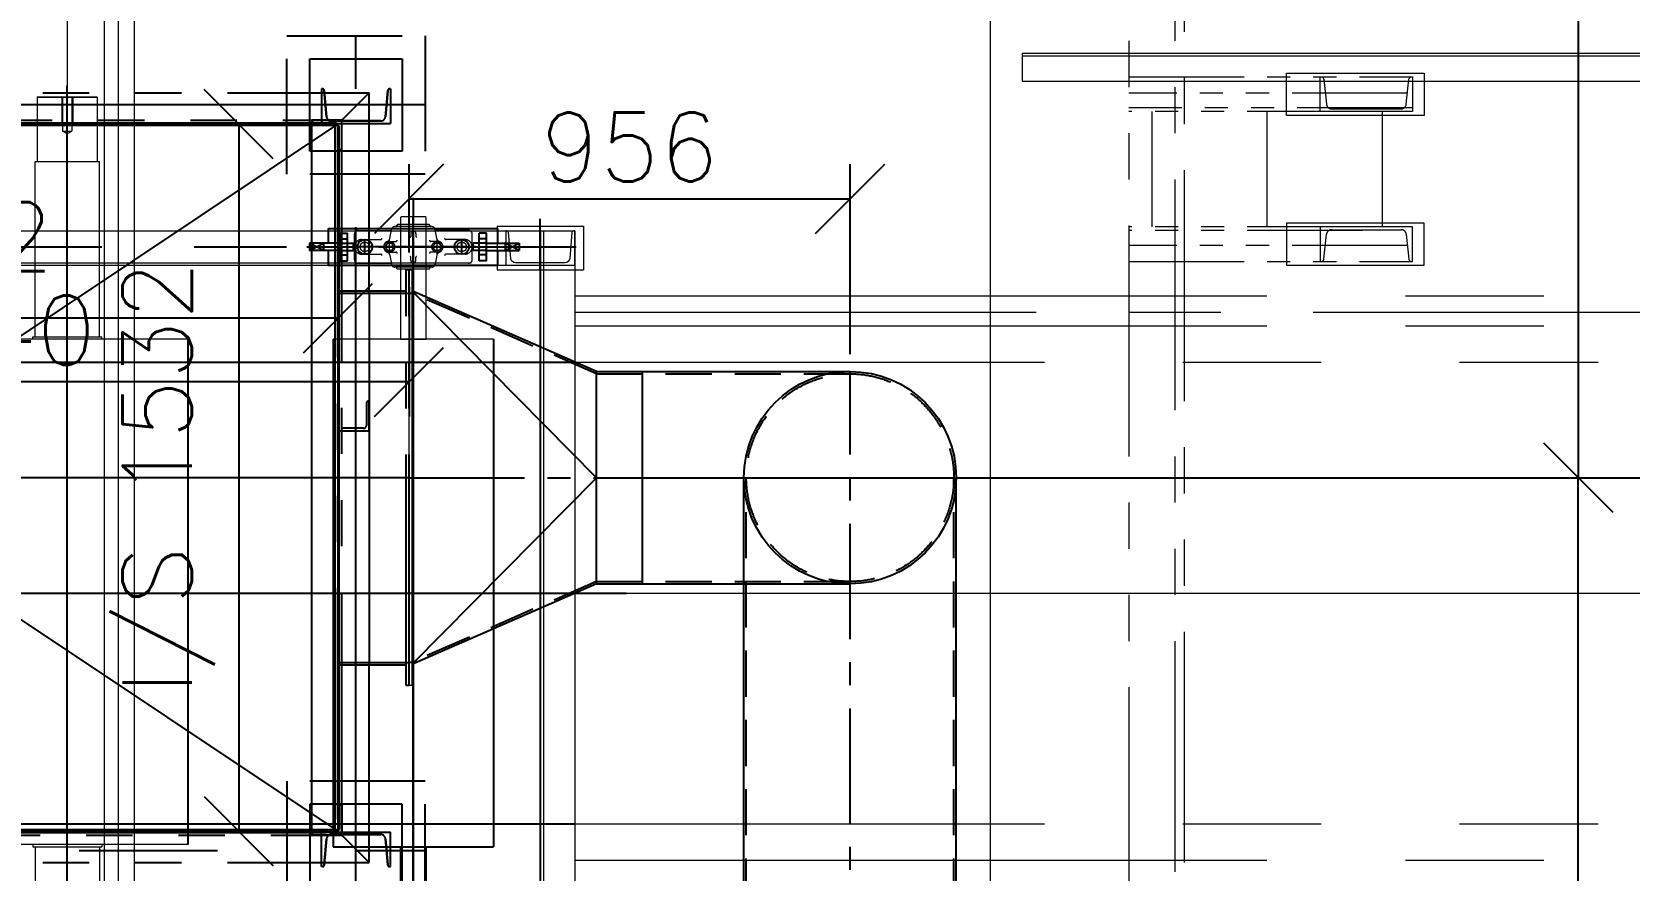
# Model space of a CAD drawing. Header units: inches. Extents: x 0 to 157513, y -28488 to 35640.
# Drawn here: x 10074 to 13535, y 7172 to 8988 of the extents above; entities that cross this region are included whole.
import ezdxf

# ---------------------------------------------------------------- set-up
doc = ezdxf.new("R2010")
doc.units = ezdxf.units.IN
doc.header["$LTSCALE"] = 400
doc.header["$MEASUREMENT"] = 0
for name, pattern in [('1', [2, 1.25, -0.25, 0.25, -0.25]), ('CENTER', [2, 1.25, -0.25, 0.25, -0.25]), ('CENTER2', [28.575, 19.05, -3.175, 3.175, -3.175]), ('DASHED2', [0.375, 0.25, -0.125]), ('HIDDEN', [9.525, 6.35, -3.175]), ('HIDDEN2', [4.7625, 3.175, -1.5875]), ('PHANTOM', [2.5, 1.25, -0.25, 0.25, -0.25, 0.25, -0.25])]:
    doc.linetypes.add(name, pattern=pattern)
for name, color, linetype, lineweight in [('2', 3, 'Continuous', 20), ('BF STR', 8, 'PHANTOM', 5), ('HIDDEN', 2, 'HIDDEN', 0), ('OBJECT R', 3, 'Continuous', 25), ('PHANTAM', 21, 'PHANTOM', 0), ('R- PHANTOM', 3, 'PHANTOM', 9), ('R-CENTER', 1, 'CENTER2', 5), ('R-OBJECT', 2, 'Continuous', 20)]:
    doc.layers.add(name, color=color, linetype=linetype, lineweight=lineweight)
for name, color, linetype in [('BF', 8, 'PHANTOM'), ('cen', 1, 'CENTER'), ('DWG', 7, 'Continuous'), ('hid', 3, 'HIDDEN2')]:
    doc.layers.add(name, color=color, linetype=linetype)
doc.styles.add('ROMANS', font='romans')
doc.dimstyles.new('SAM2 60 SC', dxfattribs={"dimscale": 60, "dimtxt": 2.5, "dimasz": 2.5, "dimexe": 1.25, "dimexo": 0.625, "dimtad": 1, "dimtoh": 1, "dimdec": 0, "dimdsep": 46, "dimtxsty": 'ROMANS', "dimblk": 'OBLIQUE', "dimcen": 2.5, "dimclrd": 1, "dimclre": 1, "dimclrt": 256, "dimadec": 0, "dimazin": 2, "dimtfac": 1, "dimtdec": 0, "dimtofl": 0, "dimtmove": 0, "dimatfit": 3, "dimfxl": 1, "dimtolj": 1, "dimtzin": 0, "dimarcsym": 1})

# ---------------------------------------------------------------- blocks, each defined once
blk = doc.blocks.new('_OBLIQUE')
at = {"color": 0, "linetype": 'ByBlock'}
blk.add_line((-0.5, -0.5), (0.5, 0.5), dxfattribs=at)
blk = doc.blocks.new('*D21')
at = {"color": 1, "lineweight": -2}
for p, q in [((12413.4, 10272), (13500.3, 10272)), ((13425.3, 10272), (13425.3, 8022)), ((11447.9, 8022), (13500.3, 8022))]:
    blk.add_line(p, q, dxfattribs=at)
at = {"layer": 'Defpoints', "color": 0}
for p in [(12375.9, 10272, 26.7), (11410.4, 8022, 26.7), (13425.3, 8022)]:
    blk.add_point(p, dxfattribs=at)
at = {"color": 1, "lineweight": -2, "xscale": 150, "yscale": 150, "zscale": 150}
for p, rotation in [((13425.3, 10272), 90), ((13425.3, 8022), 270)]:
    blk.add_blockref('_OBLIQUE', p, dxfattribs=dict(at, rotation=rotation))
at = {"insert": (13312.8, 9418.2), "char_height": 150, "attachment_point": 5, "rotation": 90, "style": 'ROMANS'}
blk.add_mtext('\\A1;2250', dxfattribs=at)
blk = doc.blocks.new('*D23')
at = {"color": 1, "lineweight": -2}
for p, q in [((11447.9, 8022), (13500.3, 8022)), ((13425.3, 5672.3), (13425.3, 8022)), ((11884.4, 5672.3), (13500.3, 5672.3))]:
    blk.add_line(p, q, dxfattribs=at)
at = {"layer": 'Defpoints', "color": 0}
for p in [(11410.4, 8022, 26.7), (13425.3, 8022), (11846.9, 5672.3, 26.7)]:
    blk.add_point(p, dxfattribs=at)
at = {"color": 1, "lineweight": -2, "xscale": 150, "yscale": 150, "zscale": 150}
for p, rotation in [((13425.3, 8022), 90), ((13425.3, 5672.3), 270)]:
    blk.add_blockref('_OBLIQUE', p, dxfattribs=dict(at, rotation=rotation))
at = {"insert": (13312.8, 6847.1), "char_height": 150, "attachment_point": 5, "rotation": 90, "style": 'ROMANS'}
blk.add_mtext('\\A1;2350', dxfattribs=at)
blk = doc.blocks.new('65X6')
at = {"color": 8}
for p, q in [((0, 65), (2, 65)), ((0, 65), (0, 0)), ((6, 61), (6, 16)), ((0, 0), (65, 0)), ((16, 6), (61, 6)), ((65, 2), (65, 0))]:
    blk.add_line(p, q, dxfattribs=at)
for centre, radius, start, end in [((2, 61), 4, 0, 90), ((16, 16), 10, 180, 270), ((61, 2), 4, 0, 90)]:
    blk.add_arc(centre, radius, start, end, dxfattribs=at)
blk = doc.blocks.new('A$C007C4DB9')
at = {"layer": 'BF', "ltscale": 3}
for p, q in [((2938.2, 8.6), (2938.2, 1923.6)), ((3088.2, 1773.6), (538.2, 1773.6)), ((3053.2, 966.1), (663.2, 966.1)), ((538.2, 158.6), (3088.2, 158.6))]:
    blk.add_line(p, q, dxfattribs=at)
at = {"layer": 'BF', "ltscale": 0.5}
for p, q in [((2865.5, 1808.6), (2863.2, 1808.6)), ((2863.2, 1808.6), (2863.2, 1733.6)), ((2869.5, 1805), (2874.4, 1748.2)), ((3002, 1748.2), (3006.9, 1805)), ((3010.9, 1808.6), (3013.2, 1808.6)), ((3013.2, 1808.6), (3013.2, 1733.6)), ((2863.2, 1733.6), (3013.2, 1733.6)), ((2884.4, 1739), (2992, 1739)), ((2863.2, 123.6), (2863.2, 198.6)), ((2863.2, 198.6), (3013.2, 198.6)), ((2869.5, 127.3), (2874.4, 184.1)), ((2884.4, 193.2), (2992, 193.2)), ((3002, 184.1), (3006.9, 127.3)), ((3013.2, 123.6), (3013.2, 198.6)), ((2865.5, 123.6), (2863.2, 123.6)), ((3010.9, 123.6), (3013.2, 123.6))]:
    blk.add_line(p, q, dxfattribs=at)
at = {"layer": 'BF', "linetype": 'Continuous'}
for p, q in [((2874.4, 1748.2), (2869.5, 1805)), ((3006.9, 1805), (3002, 1748.2)), ((3013.2, 1808.6), (3010.9, 1808.6)), ((2992, 1739), (2884.4, 1739)), ((2874.4, 184.1), (2869.5, 127.3)), ((2992, 193.2), (2884.4, 193.2)), ((3006.9, 127.3), (3002, 184.1)), ((3013.2, 123.6), (3010.9, 123.6))]:
    blk.add_line(p, q, dxfattribs=at)
at = {"layer": 'BF'}
for p, q in [((659.7, 1799.6), (2966.7, 1799.6)), ((2907.7, 1740.6), (2966.7, 1799.6)), ((2966.7, 1371.1), (2966.7, 1799.6)), ((753.7, 1732.1), (2872.7, 1732.1)), ((779.7, 1740.6), (2846.7, 1740.6)), ((2872.7, 1734.6), (2872.7, 1732.1)), ((2899.2, 1705.6), (2899.2, 1732.1)), ((2899.2, 226.6), (2899.2, 1705.6)), ((2901.7, 1705.6), (2899.2, 1705.6)), ((2907.7, 217.6), (2907.7, 1724.6)), ((3047.2, 516.1), (3047.2, 1416.1)), ((3053.2, 1416.1), (3047.2, 1416.1)), ((3053.2, 516.1), (3053.2, 1416.1)), ((2899.2, 1371.1), (3047.2, 1371.1)), ((2899.2, 561.1), (3047.2, 561.1)), ((2966.7, 132.6), (2966.7, 561.1)), ((3053.2, 516.1), (3047.2, 516.1)), ((2907.7, 191.6), (2907.7, 256.6)), ((2901.7, 226.6), (2899.2, 226.6)), ((753.7, 200.1), (2872.7, 200.1)), ((753.7, 191.6), (2872.7, 191.6)), ((2842.7, 191.6), (2907.7, 191.6)), ((2872.7, 197.6), (2872.7, 200.1)), ((2872.7, 200.1), (2899.2, 200.1)), ((2907.7, 191.6), (2966.7, 132.6)), ((659.7, 132.6), (2966.7, 132.6))]:
    blk.add_line(p, q, dxfattribs=at)
at = {"layer": 'BF', "ltscale": 100}
for p, q in [((2872.7, 1732.1), (727.2, 1732.1)), ((779.7, 1734.6), (2846.7, 1734.6)), ((2901.7, 217.6), (2901.7, 1724.6)), ((753.7, 197.6), (2872.7, 197.6))]:
    blk.add_line(p, q, dxfattribs=at)
at = {"layer": 'BF', "linetype": 'HIDDEN', "ltscale": 100}
for p, q in [((1938.2, 1091.1), (2899.2, 1732.1)), ((2842.7, 203.3), (2842.7, 1732.1)), ((2872.7, 1732.1), (2899.2, 1732.1)), ((2893.2, 203.3), (2893.2, 1732.1)), ((2899.2, 1729), (727.2, 1729)), ((2899.2, 1705.6), (2899.2, 200.1)), ((2899.2, 1366.1), (3053.2, 1366.1)), ((2966.7, 1371.1), (2966.7, 561.1)), ((2960.7, 1127.1), (2960.7, 1079.1)), ((2966.7, 1132.1), (2965.7, 1132.1)), ((2966.7, 1067.1), (2966.7, 1132.1)), ((2966.7, 1132.1), (2966.7, 1067.1)), ((2966.7, 1067.1), (2901.7, 1067.1)), ((2954.7, 1073.1), (2906.7, 1073.1)), ((1938.2, 841.1), (2899.2, 200.1)), ((2899.2, 566.1), (3053.2, 566.1)), ((2899.2, 203.3), (727.2, 203.3)), ((2899.2, 200.1), (727.2, 200.1))]:
    blk.add_line(p, q, dxfattribs=at)
at = {"layer": 'BF', "ltscale": 0.5}
for points in [[(3088.2, 1923.6), (3088.2, 1623.6), (2788.2, 1623.6), (2788.2, 1923.6)], [(3038.2, 1873.6), (3038.2, 1673.6), (2838.2, 1673.6), (2838.2, 1873.6)], [(3088.2, 8.6), (3088.2, 308.6), (2788.2, 308.6), (2788.2, 8.6)], [(3038.2, 58.6), (3038.2, 258.6), (2838.2, 258.6), (2838.2, 58.6)]]:
    blk.add_lwpolyline(points, close=True, dxfattribs=at)
for centre, radius, start, end in [((2865.5, 1804.6), 4, 5, 90), ((3010.9, 1804.6), 4, 90, 175), ((2884.4, 1749), 10, 185, 270), ((2992, 1749), 10, 270, 355), ((2884.4, 183.2), 10, 90, 175), ((2992, 183.2), 10, 5, 90), ((2865.5, 127.6), 4, 270, 355), ((3010.9, 127.6), 4, 185, 270)]:
    blk.add_arc(centre, radius, start, end, dxfattribs=at)
at = {"layer": 'BF', "linetype": 'HIDDEN', "ltscale": 100}
for centre, radius, start, end in [((2965.7, 1127.1), 5, 90, 180), ((2954.7, 1079.1), 6, 270, 0)]:
    blk.add_arc(centre, radius, start, end, dxfattribs=at)
at = {"layer": 'BF', "rotation": 180}
blk.add_blockref('65X6', (2907.7, 1740.6), dxfattribs=at)
blk.add_blockref('65X6', (2907.7, 1740.6), dxfattribs=at)
at = {"layer": 'BF', "xscale": -1}
blk.add_blockref('65X6', (2907.7, 191.6), dxfattribs=at)
blk = doc.blocks.new('*D24')
at = {"color": 1, "lineweight": -2}
for p, q in [((8564.9, 8532.9), (8564.9, 8292.3)), ((10736.9, 8532.9), (10736.9, 8292.3)), ((10736.9, 8367.3), (8564.9, 8367.3))]:
    blk.add_line(p, q, dxfattribs=at)
at = {"layer": 'Defpoints', "color": 0}
for p in [(8564.9, 8570.4, 47.4), (10736.9, 8570.4, 47.4), (8564.9, 8367.3)]:
    blk.add_point(p, dxfattribs=at)
at = {"color": 1, "lineweight": -2, "xscale": 150, "yscale": 150, "zscale": 150, "rotation": 180}
blk.add_blockref('_OBLIQUE', (8564.9, 8367.3), dxfattribs=at)
at = {"color": 1, "lineweight": -2, "xscale": 150, "yscale": 150, "zscale": 150}
blk.add_blockref('_OBLIQUE', (10736.9, 8367.3), dxfattribs=at)
at = {"insert": (9650.9, 8519.1), "char_height": 150, "attachment_point": 5, "style": 'ROMANS'}
blk.add_mtext('\\A1;I/S 2172', dxfattribs=at)
blk = doc.blocks.new('*D25')
at = {"color": 1, "lineweight": -2}
for p, q in [((10540.3, 8788), (10446.7, 8788)), ((10521.7, 8788), (10521.7, 7256)), ((10540.3, 7256), (10446.7, 7256))]:
    blk.add_line(p, q, dxfattribs=at)
at = {"layer": 'Defpoints', "color": 0}
for p in [(10577.8, 8788, 47.4), (10521.7, 7256), (10577.8, 7256, 47.4)]:
    blk.add_point(p, dxfattribs=at)
at = {"color": 1, "lineweight": -2, "xscale": 150, "yscale": 150, "zscale": 150}
for p, rotation in [((10521.7, 8788), 90), ((10521.7, 7256), 270)]:
    blk.add_blockref('_OBLIQUE', p, dxfattribs=dict(at, rotation=rotation))
at = {"insert": (10369.9, 8022), "char_height": 150, "attachment_point": 5, "rotation": 90, "style": 'ROMANS'}
blk.add_mtext('\\A1;I/S 1532', dxfattribs=at)
blk = doc.blocks.new('*D17')
at = {"color": 1, "lineweight": -2}
for p, q in [((12268.4, 8022), (14366.4, 8022)), ((14291.4, 8022), (14291.4, 7771.9)), ((14236.2, 7771.9), (14366.4, 7771.9)), ((14291.4, 7771.9), (14291.4, 7621.9)), ((14291.4, 7621.9), (13868.2, 7621.9))]:
    blk.add_line(p, q, dxfattribs=at)
at = {"layer": 'Defpoints', "color": 0}
for p in [(12230.9, 8022, 20.7), (14198.7, 7771.9, 43.3), (14291.4, 7771.9)]:
    blk.add_point(p, dxfattribs=at)
at = {"color": 1, "lineweight": -2, "xscale": 150, "yscale": 150, "zscale": 150}
for p, rotation in [((14291.4, 8022), 90), ((14291.4, 7771.9), 270)]:
    blk.add_blockref('_OBLIQUE', p, dxfattribs=dict(at, rotation=rotation))
at = {"insert": (14061, 7734.4), "char_height": 150, "attachment_point": 5, "style": 'ROMANS'}
blk.add_mtext('\\A1;250', dxfattribs=at)
blk = doc.blocks.new('*D30')
at = {"color": 1, "lineweight": -2}
for p, q in [((10890.9, 8434.5), (10890.9, 8154.3)), ((9650.9, 8304), (9650.9, 8154.3)), ((10890.9, 8229.3), (9650.9, 8229.3))]:
    blk.add_line(p, q, dxfattribs=at)
at = {"layer": 'Defpoints', "color": 0}
for p in [(10890.9, 8472, 47.4), (9650.9, 8341.5, 47.4), (9650.9, 8229.3)]:
    blk.add_point(p, dxfattribs=at)
at = {"color": 1, "lineweight": -2, "xscale": 150, "yscale": 150, "zscale": 150, "rotation": 180}
blk.add_blockref('_OBLIQUE', (9650.9, 8229.3), dxfattribs=at)
at = {"color": 1, "lineweight": -2, "xscale": 150, "yscale": 150, "zscale": 150}
blk.add_blockref('_OBLIQUE', (10890.9, 8229.3), dxfattribs=at)
at = {"insert": (9955.4, 8341.8), "char_height": 150, "attachment_point": 5, "style": 'ROMANS'}
blk.add_mtext('\\A1;1240', dxfattribs=at)
blk = doc.blocks.new('*D31')
at = {"color": 1, "lineweight": -2}
for p, q in [((10890.9, 8509.5), (10890.9, 8700.9)), ((11846.9, 8289.5), (11846.9, 8700.9)), ((10890.9, 8625.9), (11846.9, 8625.9))]:
    blk.add_line(p, q, dxfattribs=at)
at = {"layer": 'Defpoints', "color": 0}
for p in [(11846.9, 8625.9), (10890.9, 8472, 47.4), (11846.9, 8252, 47.4)]:
    blk.add_point(p, dxfattribs=at)
at = {"color": 1, "lineweight": -2, "xscale": 150, "yscale": 150, "zscale": 150, "rotation": 180}
blk.add_blockref('_OBLIQUE', (10890.9, 8625.9), dxfattribs=at)
at = {"color": 1, "lineweight": -2, "xscale": 150, "yscale": 150, "zscale": 150}
blk.add_blockref('_OBLIQUE', (11846.9, 8625.9), dxfattribs=at)
at = {"insert": (11368.9, 8738.4), "char_height": 150, "attachment_point": 5, "style": 'ROMANS'}
blk.add_mtext('\\A1;956', dxfattribs=at)
blk = doc.blocks.new('A$C195F5856')
at = {"color": 8}
for p, q in [((1610.2, 1652.9, 34), (1610.2, 1708.5, 34)), ((1617.9, 1716.2, 34), (1689.8, 1716.2, 34)), ((1626.1, 1696.6, 34), (1666.7, 1696.6, 34)), ((1686.8, 1698.7, 34), (1690.1, 1718.1, 34)), ((1777.7, 1724.6, 34), (1697.7, 1724.6, 34)), ((1702.2, 1727.4, 34), (1702.2, 1727.3, 34)), ((1771.8, 1728.8, 34), (1703.6, 1728.8, 34)), ((1732, 1709.5, 34), (1732, 1703, 34)), ((1743.3, 1709.5, 34), (1743.3, 1703, 34)), ((1773.2, 1727.4, 34), (1773.2, 1727.3, 34)), ((1788.6, 1698.7, 34), (1785.3, 1718.1, 34)), ((1857.5, 1716.2, 34), (1785.6, 1716.2, 34)), ((1849.3, 1696.6, 34), (1808.7, 1696.6, 34)), ((1865.2, 1652.9, 34), (1865.2, 1708.5, 34)), ((1626.1, 1664.8, 34), (1666.7, 1664.8, 34)), ((1631.1, 1690, 34), (1634.2, 1690, 34)), ((1631.1, 1671.4, 34), (1634.2, 1671.4, 34)), ((1686.2, 1692.1, 34), (1699.7, 1692.1, 34)), ((1686.2, 1669.3, 34), (1699.7, 1669.3, 34)), ((1686.8, 1662.7, 34), (1690.1, 1643.3, 34)), ((1789.2, 1692.1, 34), (1775.7, 1692.1, 34)), ((1789.2, 1669.3, 34), (1775.7, 1669.3, 34)), ((1788.6, 1662.7, 34), (1785.3, 1643.3, 34)), ((1849.3, 1664.8, 34), (1808.7, 1664.8, 34)), ((1844.2, 1690, 34), (1841.1, 1690, 34)), ((1844.2, 1671.4, 34), (1841.1, 1671.4, 34)), ((1617.9, 1645.2, 34), (1689.8, 1645.2, 34)), ((1777.7, 1636.8, 34), (1697.7, 1636.8, 34)), ((1702.2, 1634, 34), (1702.2, 1634.1, 34)), ((1771.8, 1632.6, 34), (1703.6, 1632.6, 34)), ((1732, 1651.9, 34), (1732, 1658.4, 34)), ((1743.3, 1651.9, 34), (1743.3, 1658.4, 34)), ((1773.2, 1634, 34), (1773.2, 1634.1, 34)), ((1857.5, 1645.2, 34), (1785.6, 1645.2, 34)), ((1911.2, 1480.7, 452.2), (1564.2, 1480.7, 452.2)), ((1788.6, 380.7, 452.2), (1564.2, 380.7, 452.2))]:
    blk.add_line(p, q, dxfattribs=at)
at = {"color": 8, "linetype": '1'}
for p, q in [((1632.7, 1665.9, 34), (1632.7, 1695.5, 34)), ((1686.2, 1665.8, 34), (1686.2, 1696, 34)), ((1789.2, 1665.8, 34), (1789.2, 1696, 34)), ((1842.7, 1665.9, 34), (1842.7, 1695.5, 34))]:
    blk.add_line(p, q, dxfattribs=at)
at = {"color": 8, "elevation": 34}
for points in [[(1765.2, 1480.7), (1765.2, 1744.2), (1763.7, 1745.7), (1711.7, 1745.7), (1710.2, 1744.2), (1710.2, 1480.7)], [(1676.7, 1680.7), (1681.4, 1672.5), (1690.9, 1672.5), (1695.7, 1680.7), (1690.9, 1688.9), (1681.4, 1688.9)], [(1798.7, 1680.7), (1794, 1672.5), (1784.4, 1672.5), (1779.7, 1680.7), (1784.4, 1688.9), (1794, 1688.9)], [(1765.2, 380.7), (1765.2, 117.2), (1763.7, 115.7), (1711.7, 115.7), (1710.2, 117.2), (1710.2, 380.7)]]:
    blk.add_lwpolyline(points, close=True, dxfattribs=at)
at = {"color": 8}
for centre, radius in [((1686.2, 1680.7, 34), 11.4), ((1686.2, 1680.7, 34), 8.24), ((1789.2, 1680.7, 34), 11.4), ((1789.2, 1680.7, 34), 8.24)]:
    blk.add_circle(centre, radius, dxfattribs=at)
for centre, radius, start, end in [((1617.9, 1708.5, 34), 7.73, 90, 180), ((1626.1, 1680.7, 34), 15.9, 90, 270), ((1666.7, 1699.7, 34), 3.09, 270, 0), ((1679.1, 1700, 34), 7.73, 290.0105, 350.2624), ((1697.7, 1716.8, 34), 7.73, 90, 170.2624), ((1699.4, 1727.3, 34), 2.76, 270, 0), ((1703.6, 1727.4, 34), 1.38, 90, 180), ((1730.5, 1703, 34), 1.55, 270, 0), ((1737.7, 1709.5, 34), 5.65, 0, 180), ((1744.9, 1703, 34), 1.55, 180, 270), ((1771.8, 1727.4, 34), 1.38, 0, 90), ((1775.9, 1727.3, 34), 2.76, 180, 270), ((1777.7, 1716.8, 34), 7.73, 9.7376, 90), ((1796.2, 1700, 34), 7.73, 189.7376, 249.9895), ((1808.7, 1699.7, 34), 3.09, 180, 270), ((1849.3, 1680.7, 34), 15.9, 270, 90), ((1857.5, 1708.5, 34), 7.73, 0, 90), ((1631.1, 1680.7, 34), 9.27, 90, 270), ((1634.2, 1680.7, 34), 9.27, 270, 90), ((1666.7, 1661.7, 34), 3.09, 0, 90), ((1686.2, 1680.7, 34), 12.8, 110.0105, 249.9895), ((1679.1, 1661.4, 34), 7.73, 9.7376, 69.9895), ((1699.7, 1695.2, 34), 3.09, 270, 0), ((1699.7, 1666.2, 34), 3.09, 0, 90), ((1775.7, 1695.2, 34), 3.09, 180, 270), ((1775.7, 1666.2, 34), 3.09, 90, 180), ((1796.2, 1661.4, 34), 7.73, 110.0105, 170.2624), ((1789.2, 1680.7, 34), 12.8, 290.0105, 69.9895), ((1808.7, 1661.7, 34), 3.09, 90, 180), ((1841.1, 1680.7, 34), 9.27, 90, 270), ((1844.2, 1680.7, 34), 9.27, 270, 90), ((1617.9, 1652.9, 34), 7.73, 180, 270), ((1697.7, 1644.6, 34), 7.73, 189.7376, 270), ((1699.4, 1634.1, 34), 2.76, 0, 90), ((1703.6, 1634, 34), 1.38, 180, 270), ((1730.5, 1658.4, 34), 1.55, 0, 90), ((1737.7, 1651.9, 34), 5.65, 180, 0), ((1744.9, 1658.4, 34), 1.55, 90, 180), ((1771.8, 1634, 34), 1.38, 270, 0), ((1775.9, 1634.1, 34), 2.76, 90, 180), ((1777.7, 1644.6, 34), 7.73, 270, 350.2624), ((1857.5, 1652.9, 34), 7.73, 270, 0)]:
    blk.add_arc(centre, radius, start, end, dxfattribs=at)
at = {"layer": '2', "color": 8}
for p, q in [((923.7, 2005.7, 233.1), (922.7, 2004.7, 233.1)), ((922.7, 2004.7, 233.1), (922.7, 1865.7, 233.1)), ((922.7, 2004.7, 233.1), (1052.7, 2004.7, 233.1)), ((923.7, 2005.7, 233.1), (1051.7, 2005.7, 233.1)), ((1052.7, 2004.7, 233.1), (1051.7, 2005.7, 233.1)), ((1052.7, 2004.7, 233.1), (1052.7, 1865.7, 233.1)), ((975.7, 1945.7, 233.1), (999.7, 1945.7, 233.1)), ((975.7, 1945.7, 233.1), (977.6, 1942.2, 233.1)), ((999.7, 1945.7, 233.1), (997.8, 1942.2, 233.1)), ((977.6, 1931.7, 233.1), (997.8, 1931.7, 233.1)), ((987.7, 1925.9, 233.1), (977.6, 1931.7, 233.1)), ((987.7, 1925.9, 233.1), (997.8, 1931.7, 233.1)), ((917.7, 1485.7, 233.1), (917.7, 1865.7, 233.1)), ((917.7, 1865.7, 233.1), (1057.7, 1865.7, 233.1)), ((1057.7, 1485.7, 233.1), (1057.7, 1865.7, 233.1)), ((62.7, 1715.7, 9.6), (1334.7, 1715.7, 9.6)), ((1334.7, 1715.7, 9.6), (2087.9, 1715.7, 9.6)), ((1919.1, 1725.7, 445.9), (2106.2, 1725.7, 445.9)), ((1919.1, 1725.7, 555.5), (1919.1, 1630.7, 555.5)), ((2087.9, 1715.7, 9.6), (2087.9, 145.7, 233.1)), ((2106.2, 1725.7, 555.5), (2106.2, 1630.7, 555.5)), ((62.7, 1640.7, 119.2), (2012.9, 1640.7, 119.2)), ((1866.4, 1640.7, 228.7), (1937.9, 1640.7, 228.7)), ((1919.1, 1630.7, 445.9), (2106.4, 1630.7, 445.9)), ((1249.7, 1480.7, 233.1), (725.7, 1480.7, 233.1)), ((912.7, 1480.7, 233.1), (912.7, 1485.7, 233.1)), ((912.7, 1485.7, 233.1), (1062.7, 1485.7, 233.1)), ((1062.7, 1480.7, 233.1), (1062.7, 1485.7, 233.1)), ((1249.7, 385.7, 233.1), (725.7, 385.7, 233.1)), ((912.7, 385.7, 233.1), (912.7, 380.7, 233.1)), ((1062.7, 385.7, 233.1), (1062.7, 380.7, 233.1)), ((912.7, 380.7, 233.1), (1062.7, 380.7, 233.1)), ((917.7, 380.7, 9.6), (917.7, 46.7, 9.6)), ((1057.7, 380.7, 9.6), (1057.7, 46.7, 9.6))]:
    blk.add_line(p, q, dxfattribs=at)
at = {"layer": '2', "color": 8, "linetype": 'HIDDEN', "ltscale": 0.5}
for p, q in [((977.6, 2004.3, 233.1), (975.1, 2005.7, 233.1)), ((975.7, 2005.4, 233.1), (975.7, 1945.7, 233.1)), ((977.6, 2004.3, 233.1), (977.6, 1931.7, 233.1)), ((997.8, 2004.3, 233.1), (977.6, 2004.3, 233.1)), ((997.8, 2004.3, 233.1), (1000.3, 2005.7, 233.1)), ((997.8, 2004.3, 233.1), (997.8, 1931.7, 233.1)), ((999.7, 2005.4, 233.1), (999.7, 1945.7, 233.1))]:
    blk.add_line(p, q, dxfattribs=at)
at = {"layer": '2', "color": 8, "elevation": 222.4}
blk.add_lwpolyline([(2085.6, 1715.7, 0.388879), (2081.6, 1712), (2076.7, 1655.2, -0.388879), (2066.7, 1646.1), (1959.1, 1646.1, -0.388879), (1949.1, 1655.2), (1944.1, 1712, 0.388879), (1940.2, 1715.7), (1937.9, 1715.7), (1937.9, 1640.7), (2087.9, 1640.7), (2087.9, 1715.7)], format="xyb", close=True, dxfattribs=at)
at = {"layer": 'cen', "color": 8, "ltscale": 5}
for p, q in [((987.7, 0, 9.6), (987.7, 2029.9, 233.1)), ((725.7, 1430.7, 17.6), (2087.9, 1430.7, 161.9)), ((0, 930.7, 233.1), (2199.8, 930.7, 233.1)), ((725.7, 430.7, 168.4), (2087.9, 430.7, 237.6))]:
    blk.add_line(p, q, dxfattribs=at)
at = {"layer": 'cen', "color": 8, "ltscale": 4}
for p, q in [((1737.7, 1786.8, 34), (1737.7, 68.6, 257.5)), ((1737.7, 115.7, 257.5), (1737.7, 1745.7, 34)), ((2012.7, 1630.7, 73.3), (2012.7, 1741.7, 73.3))]:
    blk.add_line(p, q, dxfattribs=at)
at = {"layer": 'cen', "color": 8, "ltscale": 2}
blk.add_line((62.7, 1680.7, 233.1), (2090.5, 1680.7, 233.1), dxfattribs=at)
at = {"layer": 'DWG', "color": 8}
for p, q in [((1554.2, 1720.7, 34), (1921.2, 1720.7, 34)), ((1554.2, 1688.7, 34), (1554.2, 1720.7, 34)), ((1579.2, 1650.7, 34), (1579.2, 1710.7, 34)), ((1579.2, 1710.7, 34), (1595.2, 1710.7, 34)), ((1579.2, 1698.2, 34), (1595.2, 1698.2, 34)), ((1595.2, 1650.7, 34), (1595.2, 1710.7, 34)), ((1880.2, 1650.7, 34), (1880.2, 1710.7, 34)), ((1896.2, 1710.7, 34), (1880.2, 1710.7, 34)), ((1896.2, 1698.2, 34), (1880.2, 1698.2, 34)), ((1896.2, 1650.7, 34), (1896.2, 1710.7, 34)), ((1921.2, 1688.7, 34), (1921.2, 1720.7, 34)), ((1579.2, 1688.7, 34), (1512.9, 1688.7, 34)), ((1512.9, 1688.7, 34), (1512.9, 1672.7, 34)), ((1512.9, 1672.7, 34), (1542.9, 1688.7, 34)), ((1542.9, 1672.7, 34), (1512.9, 1688.7, 34)), ((1579.2, 1672.7, 34), (1512.9, 1672.7, 34)), ((1542.9, 1688.7, 34), (1542.9, 1672.7, 34)), ((1554.2, 1640.7, 34), (1554.2, 1672.7, 34)), ((1579.2, 1663.2, 34), (1595.2, 1663.2, 34)), ((1595.2, 1688.7, 34), (1608.2, 1688.7, 34)), ((1595.2, 1672.7, 34), (1608.2, 1672.7, 34)), ((1610.2, 1686.7, 34), (1608.2, 1688.7, 34)), ((1608.2, 1672.7, 34), (1608.2, 1688.7, 34)), ((1608.2, 1672.7, 34), (1610.2, 1674.7, 34)), ((1610.2, 1686.7, 34), (1610.2, 1674.7, 34)), ((1865.2, 1686.7, 34), (1867.2, 1688.7, 34)), ((1865.2, 1686.7, 34), (1865.2, 1674.7, 34)), ((1867.2, 1672.7, 34), (1865.2, 1674.7, 34)), ((1880.2, 1688.7, 34), (1867.2, 1688.7, 34)), ((1867.2, 1672.7, 34), (1867.2, 1688.7, 34)), ((1880.2, 1672.7, 34), (1867.2, 1672.7, 34)), ((1896.2, 1663.2, 34), (1880.2, 1663.2, 34)), ((1896.2, 1688.7, 34), (1966.9, 1688.7, 34)), ((1896.2, 1672.7, 34), (1966.9, 1672.7, 34)), ((1921.2, 1640.7, 34), (1921.2, 1672.7, 34)), ((1936.9, 1688.7, 34), (1936.9, 1672.7, 34)), ((1936.9, 1672.7, 34), (1966.9, 1688.7, 34)), ((1966.9, 1672.7, 34), (1936.9, 1688.7, 34)), ((1966.9, 1688.7, 34), (1966.9, 1672.7, 34)), ((1554.2, 1640.7, 34), (1921.2, 1640.7, 34)), ((1579.2, 1650.7, 34), (1595.2, 1650.7, 34)), ((1896.2, 1650.7, 34), (1880.2, 1650.7, 34))]:
    blk.add_line(p, q, dxfattribs=at)
at = {"layer": 'DWG', "color": 8, "linetype": 'CENTER'}
for p, q in [((1632.7, 1664.2, 34), (1632.7, 1697.2, 34)), ((1842.7, 1664.2, 34), (1842.7, 1697.2, 34)), ((1506.7, 1680.7, 34), (1613.5, 1680.7, 34)), ((1579.2, 1688.7, 34), (1595.2, 1688.7, 34)), ((1579.2, 1672.7, 34), (1595.2, 1672.7, 34)), ((1866.8, 1680.7, 34), (1606, 1680.7, 34)), ((1873.2, 1680.7, 228.7), (1762, 1680.7, 228.7)), ((1896.2, 1688.7, 34), (1880.2, 1688.7, 34)), ((1896.2, 1672.7, 34), (1880.2, 1672.7, 34))]:
    blk.add_line(p, q, dxfattribs=at)
at = {"layer": 'DWG', "color": 8}
for centre in [(1632.7, 1680.7, 34), (1842.7, 1680.7, 34)]:
    blk.add_circle(centre, 16, dxfattribs=at)
at = {"layer": 'HIDDEN', "color": 8, "ltscale": 50}
for p, q in [((2020.9, 230.7, 233.1), (2020.9, 1715.7, 233.1)), ((62.9, 1646.1, 233.1), (1862.9, 1646.1, 233.1))]:
    blk.add_line(p, q, dxfattribs=at)
at = {"layer": 'OBJECT R', "color": 8}
for p, q in [((2012.7, 1715.7, 73.3), (2012.7, 236, 73.3)), ((1249.7, 385.7, 228.7), (1249.7, 1480.7, 233.1)), ((1564.2, 1480.7, 34), (1564.2, 380.7, 34)), ((1911.2, 1480.7, 34), (1911.2, 380.7, 34)), ((1564.2, 380.7, 138.4), (1911.2, 380.7, 34))]:
    blk.add_line(p, q, dxfattribs=at)
blk = doc.blocks.new('A$C4B0E0C6E')
at = {"layer": 'PHANTAM', "color": 8, "ltscale": 10}
for p, q in [((2305, 517.3, 176.2), (2305, 7623, 182.5)), ((2385, 1303.1, 176.4), (2385, 7623, 181.1)), ((2415, 1303.1, 176.4), (2415, 7623, 181.1)), ((2450, 1303.1, 176.4), (2450, 7623, 181.1))]:
    blk.add_line(p, q, dxfattribs=at)
blk = doc.blocks.new('A$C5135598A')
at = {"color": 8, "elevation": 122}
for points in [[(5324.1, 3604.1), (5622.4, 3604.1), (5622.4, 3512.8), (5324.1, 3512.8)], [(5324.1, 3188), (5622.4, 3188), (5622.4, 3279.3), (5324.1, 3279.3)]]:
    blk.add_lwpolyline(points, close=True, dxfattribs=at)
at = {"layer": 'R- PHANTOM', "color": 8, "ltscale": 5}
for p, q in [((7214.1, 3646.9), (4751.5, 3646.9)), ((7216.3, 3640.9), (4751.5, 3640.9)), ((4751.5, 3586.9), (7234.4, 3586.9))]:
    blk.add_line(p, q, dxfattribs=at)
at = {"layer": 'R- PHANTOM', "color": 8, "ltscale": 0.5}
for p, q in [((4982.3, 3596, 252), (5597.4, 3596, 252)), ((5586.4, 3561, 252), (4982.3, 3561, 252)), ((5597.4, 3529, 252), (4982.3, 3529, 252)), ((5489.3, 3521, 252), (4982.3, 3521, 252)), ((5032.3, 3521, 122), (5032.3, 3271.2, 122)), ((5282.3, 3271.2, 122), (5282.3, 3521, 122)), ((5532.3, 3271.2, 122), (5532.3, 3521, 122)), ((5489.3, 3271.2, 252), (4982.3, 3271.2, 252)), ((5489.3, 3263.2, 252), (4982.3, 3263.2, 252)), ((5586.4, 3231.2, 252), (4982.3, 3231.2, 252)), ((4982.3, 3196.2, 252), (5597.4, 3196.2, 252))]:
    blk.add_line(p, q, dxfattribs=at)
at = {"layer": 'R- PHANTOM', "color": 8, "elevation": 122}
for points in [[(5589.6, 3591, -0.383864), (5595, 3596), (5597.4, 3596), (5597.4, 3521), (5397.4, 3521), (5397.4, 3596), (5399.8, 3596, -0.383864), (5405.3, 3591), (5411, 3536.8, 0.383864), (5421.9, 3527), (5572.9, 3527, 0.383864), (5583.9, 3536.8)], [(5589.6, 3201.1, 0.383864), (5595, 3196.2), (5597.4, 3196.2), (5597.4, 3271.2), (5397.4, 3271.2), (5397.4, 3196.2), (5399.8, 3196.2, 0.383864), (5405.3, 3201.1), (5411, 3255.3, -0.383864), (5421.9, 3265.2), (5572.9, 3265.2, -0.383864), (5583.9, 3255.3)]]:
    blk.add_lwpolyline(points, format="xyb", close=True, dxfattribs=at)
at = {"layer": 'R-CENTER', "color": 8, "linetype": 'CENTER', "ltscale": 2}
blk.add_line((3781.8, 3086.8, -40.5), (7191.9, 3086.9, -40.5), dxfattribs=at)
at = {"layer": 'R-CENTER', "linetype": 'CENTER', "ltscale": 10}
blk.add_line((2182.3, 2478, -3.5), (7113.3, 2477.9, -11.2), dxfattribs=at)
at = {"layer": 'R-OBJECT', "color": 8}
blk.add_line((4751.5, 3646.9, 169.4), (4751.5, 3586.9, 169.4), dxfattribs=at)
at = {"layer": 'R-OBJECT', "color": 8, "linetype": 'PHANTOM', "ltscale": 3}
for p, q in [((3781.8, 3121.8), (7206.3, 3121.9)), ((3781.8, 3056.8), (7179.1, 3056.9)), ((3299.5, 2978), (7145.1, 2978)), ((3299.5, 1978), (7214.9, 1977.9)), ((3781.8, 1899.1), (7194.6, 1899.1))]:
    blk.add_line(p, q, dxfattribs=at)
at = {"color": 8, "ltscale": 10}
blk.add_blockref('A$C4B0E0C6E', (377.3, 0, 0), dxfattribs=at)
at = {"ltscale": 10}
blk.add_blockref('A$C195F5856', (1693.9, 1547.3), dxfattribs=at)
blk = doc.blocks.new('611bf4strgapln')
at = {"layer": 'BF STR', "ltscale": 15}
blk.add_line((-21125.9, 19553.1, 0), (-21125.9, 13160.1, 0), dxfattribs=at)
at = {"layer": 'BF STR', "elevation": 0}
for points in [[(-26545.9, 19186.7), (-26545.9, 19576.1), (-20705.9, 19576.1), (-20705.9, 12740.1), (-26545.9, 12740.1), (-26545.9, 14539.5)], [(-26525.9, 19186.7), (-26525.9, 19556.1), (-20725.9, 19556.1), (-20725.9, 12760.1), (-26525.9, 12760.1), (-26525.9, 14539.5)]]:
    blk.add_lwpolyline(points, dxfattribs=at)
blk.add_lwpolyline([(-26425.9, 19456.1), (-20825.9, 19456.1), (-20825.9, 12860.1), (-26425.9, 12860.1)], close=True, dxfattribs=at)
at = {"layer": 'BF STR', "color": 0, "ltscale": 10}
blk.add_blockref('A$C5135598A', (-25808.1, 14182.1, 3.5), dxfattribs=at)

msp = doc.modelspace()

# ---------------------------------------------------------------- linework, layer by layer
at = {"ltscale": 10}
for p, q in [((10890.9, 8422, 0), (10896.9, 8422, 0)), ((11296.9, 8252, 0), (10896.9, 8427, 0)), ((10896.9, 8427, 0), (11296.9, 8022, 0)), ((11296.9, 7792, 0), (11296.9, 8252, 0)), ((11296.9, 8252, 0), (11846.9, 8252, 0)), ((11396.9, 7792, 0), (11396.9, 8252, 0)), ((11296.9, 8022, 0), (10896.9, 7617, 0)), ((11616.9, 6347.3, 0), (11616.9, 8022, 0)), ((12076.9, 6347.3, 0), (12076.9, 8022, 0)), ((11296.9, 7792, 0), (10896.9, 7617, 0)), ((11296.9, 7792, 0), (11846.9, 7792, 0)), ((10890.9, 7622, 0), (10896.9, 7622, 0))]:
    msp.add_line(p, q, dxfattribs=at)
msp.add_circle((11846.9, 8022, 0), 230, dxfattribs=at)
at = {"layer": 'cen', "ltscale": 0.5}
for p, q in [((11846.9, 5672.3, 0), (11846.9, 8252, 0)), ((10890.9, 8022, 0), (12076.9, 8022, 0))]:
    msp.add_line(p, q, dxfattribs=at)
at = {"layer": 'hid', "linetype": 'DASHED2'}
for p, q in [((11296.9, 8247, 0), (10896.9, 8422, 0)), ((11296.9, 8247, 0), (11846.9, 8247, 0)), ((11621.9, 6347.3, 0), (11621.9, 8022, 0)), ((12071.9, 6347.3, 0), (12071.9, 8022, 0)), ((11296.9, 7797, 0), (10896.9, 7622, 0)), ((11296.9, 7797, 0), (11846.9, 7797, 0))]:
    msp.add_line(p, q, dxfattribs=at)
msp.add_circle((11846.9, 8022, 0), 225, dxfattribs=at)
at = {"layer": 'R-OBJECT', "color": 7, "ltscale": 10, "elevation": 0}
msp.add_lwpolyline([(10890.9, 8472), (10896.9, 8472), (10896.9, 7572), (10890.9, 7572)], close=True, dxfattribs=at)

# ---------------------------------------------------------------- block references
at = {"layer": 'cen', "ltscale": 0.5}
msp.add_blockref('611bf4strgapln', (33276.7, -8888.1), dxfattribs=at)
at = {"layer": 'R-OBJECT', "ltscale": 10}
msp.add_blockref('A$C007C4DB9', (7837.7, 7055.8, 0), dxfattribs=at)

# ---------------------------------------------------------------- dimensions: what is measured, and where the dimension line sits
for p1, picture, middle in [((12375.9, 10272, 0), '*D21', (13425.3, 9418.2, -26.7)), ((11846.9, 5672.3, 0), '*D23', (13425.3, 6847.1, -26.7))]:
    dim = msp.add_linear_dim(base=(13425.3, 8022, -26.7), p1=p1, p2=(11410.4, 8022, 0), angle=90, dimstyle='SAM2 60 SC')
    dim.commit()
    dim.dimension.update_dxf_attribs({"geometry": picture, "text_midpoint": middle, "dimtype": 160})
dim = msp.add_linear_dim(base=(10521.7, 7256, -47.4), p1=(10577.8, 8788, 0), p2=(10577.8, 7256, 0), angle=90, text='I/S <>', dimstyle='SAM2 60 SC')
dim.commit()
dim.dimension.update_dxf_attribs({"geometry": '*D25', "text_midpoint": (10369.9, 8022, -47.4)})
dim = msp.add_linear_dim(base=(11846.9, 8625.9, -47.4), p1=(10890.9, 8472, 0), p2=(11846.9, 8252, 0), dimstyle='SAM2 60 SC')
dim.commit()
dim.dimension.update_dxf_attribs({"geometry": '*D31', "text_midpoint": (11368.9, 8738.4, -47.4)})
dim = msp.add_linear_dim(base=(8564.9, 8367.3, -47.4), p1=(10736.9, 8570.4, 0), p2=(8564.9, 8570.4, 0), text='I/S <>', dimstyle='SAM2 60 SC')
dim.commit()
dim.dimension.update_dxf_attribs({"geometry": '*D24', "text_midpoint": (9650.9, 8367.3, -47.4), "dimtype": 160})
dim = msp.add_linear_dim(base=(9650.9, 8229.3, -47.4), p1=(10890.9, 8472, 0), p2=(9650.9, 8341.5, 0), dimstyle='SAM2 60 SC')
dim.commit()
dim.dimension.update_dxf_attribs({"geometry": '*D30', "text_midpoint": (9955.4, 8229.3, -47.4), "dimtype": 160})
dim = msp.add_linear_dim(base=(14291.4, 7771.9, -47.4), p1=(12230.9, 8022, -26.7), p2=(14198.7, 7771.9, -4.1), angle=90, dimstyle='SAM2 60 SC')
dim.commit()
dim.dimension.update_dxf_attribs({"geometry": '*D17', "text_midpoint": (14061, 7734.4, -47.4)})

doc.saveas('drawing.dxf')
